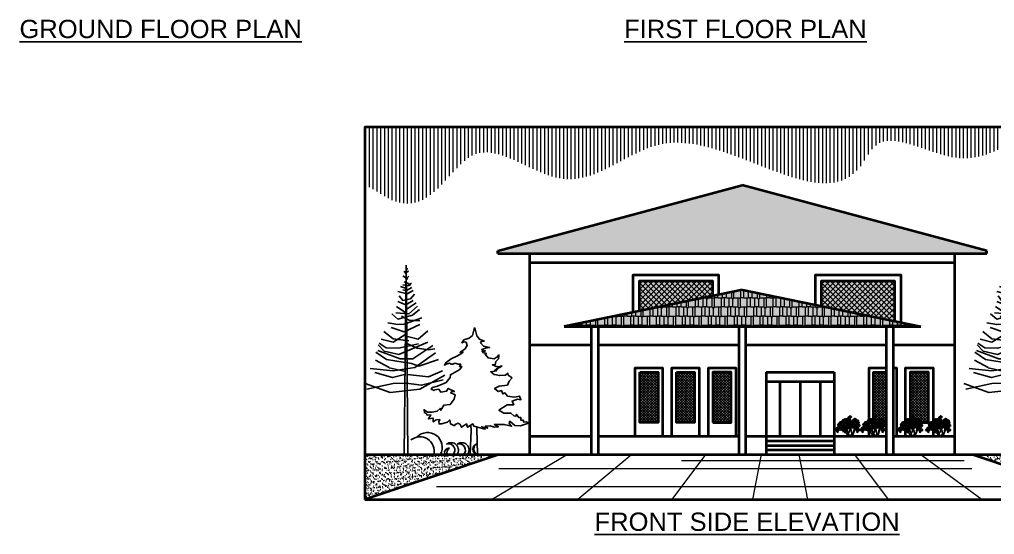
# Model space of a CAD drawing. Header units: inches. Extents: x 132383 to 134532, y 19213 to 20900.
# Drawn here: x 132496 to 133775, y 19213 to 19888 of the extents above; entities that cross this region are included whole.
import ezdxf

# ---------------------------------------------------------------- set-up
doc = ezdxf.new("R2010")
doc.units = ezdxf.units.IN
doc.header["$MEASUREMENT"] = 0
for name, color, linetype, lineweight in [('A-Dropline', 8, 'Continuous', 5), ('A-Hatch', 253, 'Continuous', 9), ('A-Plant', 84, 'Continuous', 25), ('A-Wall', 13, 'Continuous', 35)]:
    doc.layers.add(name, color=color, linetype=linetype, lineweight=lineweight)
doc.layers.add('text', color=7, linetype='Continuous')
doc.styles.get("Standard").update_dxf_attribs({"font": 'arial.ttf', "height": 12})
pattern_1 = [(0, (11054.928, 1415.28), (25.5, 12), [6, -5, 7, -3, 9, -4]), (0, (11060.928, 1415.78), (25.5, 12), [5, -19, 4, -6]), (0, (11072.928, 1414.53), (25.5, 12), [3, -31]), (90, (11054.928, 1415.28), (-8.5, 12), [11.5, -36.5]), (90, (11060.928, 1415.28), (-8.5, 12), [11.25, -36.75]), (90, (11065.928, 1415.28), (-8.5, 12), [10.5, -37.5]), (90, (11072.928, 1414.53), (-8.5, 12), [11.5, -36.5]), (90, (11075.928, 1414.53), (-8.5, 12), [11.5, -36.5]), (90, (11084.928, 1415.28), (-8.5, 12), [11, -37])]
pattern_2 = [(37.5, (11054.9277, 1415.28), (-0.18898007, 5.7804713), [0, -4.56, 0, -5.1, 0, -4.875]), (7.5, (11054.928, 1415.28), (5.3093301, 8.4664382), [0, -2.46, 0, -4.11, 0, -1.575]), (327.5, (11051.2377, 1415.28), (9.34242559, 0.01697716), [0, -1.5, 0, -5.4, 0, -7.05]), (317.5, (11051.238, 1415.28), (9.0183798, 2.6330267), [0, -0.75, 0, -3.54, 0, -4.05])]

# ---------------------------------------------------------------- blocks, each defined once
blk = doc.blocks.new('SHRUB')
at = {"color": 202, "linetype": 'Continuous'}
for p, q in [((121943.7, 18534.2), (121944.3, 18533.7)), ((121944.4, 18534.7), (121944.5, 18533.8)), ((121945.2, 18535), (121944.7, 18533.7)), ((121945.9, 18534.5), (121945, 18533.7)), ((121946.8, 18533.8), (121945.2, 18533.5)), ((121929, 18524.2), (121930.9, 18524.2)), ((121929.8, 18521.1), (121929.3, 18519.8)), ((121930.8, 18523.9), (121929.9, 18523.3)), ((121930.2, 18525), (121930.8, 18524.5)), ((121930.9, 18522.3), (121931.1, 18524)), ((121931, 18525.5), (121931, 18524.6)), ((121931.7, 18525.8), (121931.2, 18524.5)), ((121931.6, 18523.4), (121931.3, 18524)), ((121932.4, 18525.3), (121931.5, 18524.5)), ((121933.3, 18524.5), (121931.7, 18524.3)), ((121933.9, 18522), (121935.8, 18522)), ((121934.8, 18529.3), (121936.7, 18529.3)), ((121935.8, 18521.7), (121934.8, 18521.1)), ((121935.2, 18522.7), (121935.8, 18522.3)), ((121936.7, 18529), (121935.7, 18528.3)), ((121935.8, 18520.1), (121936.1, 18521.7)), ((121935.9, 18523.2), (121936, 18522.4)), ((121936.1, 18530), (121936.7, 18529.6)), ((121936.7, 18523.5), (121936.2, 18522.2)), ((121936.5, 18521.1), (121936.2, 18521.8)), ((121937.4, 18523), (121936.5, 18522.3)), ((121938.2, 18522.3), (121936.6, 18522.1)), ((121936.7, 18527.4), (121937, 18529)), ((121936.8, 18530.5), (121936.9, 18529.7)), ((121937.6, 18530.8), (121937.1, 18529.5)), ((121937.5, 18528.4), (121937.1, 18529.1)), ((121938.3, 18530.3), (121937.4, 18529.6)), ((121939.1, 18529.6), (121937.5, 18529.4)), ((121942.4, 18533.4), (121944.4, 18533.5)), ((121944.3, 18533.1), (121943.3, 18532.5)), ((121943.5, 18527.3), (121945.4, 18527.3)), ((121944.3, 18531.5), (121944.6, 18533.2)), ((121945.4, 18527), (121944.4, 18526.3)), ((121945.1, 18532.6), (121944.7, 18533.2)), ((121944.8, 18528), (121945.4, 18527.6)), ((121945, 18521.3), (121945.1, 18520.5)), ((121945.8, 18521.6), (121945.3, 18520.3)), ((121945.4, 18525.4), (121945.7, 18527)), ((121945.5, 18528.5), (121945.6, 18527.7)), ((121946.5, 18521.1), (121945.6, 18520.4)), ((121946.3, 18528.8), (121945.8, 18527.5)), ((121946.1, 18526.4), (121945.8, 18527)), ((121947, 18528.3), (121946.1, 18527.6)), ((121947.8, 18527.6), (121946.2, 18527.4)), ((121948.9, 18530.1), (121950.8, 18530.1)), ((121950.7, 18529.8), (121949.8, 18529.2)), ((121950.1, 18530.8), (121950.7, 18530.4)), ((121950.8, 18528.2), (121951, 18529.8)), ((121950.9, 18531.3), (121950.9, 18530.5)), ((121951.6, 18531.6), (121951.1, 18530.4)), ((121951.5, 18529.3), (121951.2, 18529.9)), ((121952.3, 18531.1), (121951.4, 18530.4)), ((121953.2, 18530.4), (121951.6, 18530.2)), ((121953.6, 18522.5), (121955.5, 18522.5)), ((121955.4, 18522.2), (121954.5, 18521.5)), ((121954.8, 18523.2), (121955.5, 18522.8)), ((121955.5, 18520.6), (121955.7, 18522.2)), ((121955.6, 18523.7), (121955.7, 18522.9)), ((121956.4, 18524), (121955.9, 18522.7)), ((121956.2, 18521.6), (121955.9, 18522.2)), ((121957.1, 18523.5), (121956.2, 18522.8)), ((121957.9, 18522.8), (121956.3, 18522.6)), ((121927.1, 18519.5), (121929, 18519.5)), ((121928.9, 18519.2), (121928, 18518.6)), ((121928.3, 18520.3), (121928.9, 18519.8)), ((121929, 18517.6), (121929.2, 18519.3)), ((121929.1, 18520.8), (121929.1, 18519.9)), ((121929.7, 18518.7), (121929.4, 18519.3)), ((121930.5, 18520.6), (121929.6, 18519.8)), ((121931.4, 18519.9), (121929.8, 18519.6)), ((121943.1, 18520.1), (121945, 18520.1)), ((121944.9, 18519.8), (121943.9, 18519.1)), ((121944.3, 18520.8), (121944.9, 18520.4)), ((121944.9, 18518.2), (121945.2, 18519.8)), ((121945.7, 18519.2), (121945.3, 18519.8)), ((121947.4, 18520.4), (121945.8, 18520.2))]:
    blk.add_line(p, q, dxfattribs=at)
for p, q in [((121935.2, 18518.7), (121931.7, 18524.3)), ((121940.5, 18520.2), (121933.8, 18524)), ((121939.5, 18520.2), (121934.2, 18522.6)), ((121936.6, 18524), (121934.7, 18526.4)), ((121938.6, 18525.9), (121935.7, 18526.9)), ((121936.6, 18524), (121938.1, 18527.4)), ((121936.6, 18520.2), (121936.6, 18524)), ((121938.6, 18525.9), (121940.5, 18528.3)), ((121945.3, 18519.7), (121938.6, 18525.9)), ((121940.1, 18524.4), (121942, 18526)), ((121941, 18527.5), (121940.5, 18529.7)), ((121940.5, 18520.2), (121945.3, 18525.4)), ((121941.8, 18526.8), (121941, 18527.5)), ((121942.2, 18527.3), (121941.3, 18528.9)), ((121941.4, 18523.3), (121941.5, 18526.5)), ((121941.5, 18526.5), (121942.8, 18528.1)), ((121941.5, 18524.5), (121942.9, 18525.7)), ((121942, 18526), (121943, 18530.4)), ((121945.3, 18525.4), (121942.9, 18529.3)), ((121942.9, 18525.7), (121943.6, 18527.4)), ((121944, 18527.5), (121944.4, 18530.3)), ((121946.2, 18527.4), (121944.8, 18527.8)), ((121945.3, 18525.4), (121948.2, 18526.9)), ((121945.8, 18520.2), (121946.2, 18522.6)), ((121946.2, 18527.4), (121947.2, 18528.8)), ((121948.6, 18524), (121946.2, 18527.4)), ((121946.2, 18522.6), (121949.6, 18524.5)), ((121948.3, 18525.4), (121947.9, 18529)), ((121948.2, 18526.9), (121949.6, 18529.3)), ((121950.1, 18523), (121948.3, 18525.5)), ((121950.6, 18520.6), (121949.1, 18527.4)), ((121949.6, 18524.5), (121952.5, 18528.3)), ((121950.1, 18526.3), (121950.5, 18529.3)), ((121950.7, 18524.5), (121950.1, 18526.3)), ((121950.6, 18523.5), (121951, 18527.8)), ((121952.5, 18518.2), (121950.6, 18523.5)), ((121952.9, 18529.6), (121953.4, 18528.2)), ((121953, 18518.5), (121953.8, 18520.9)), ((121953.2, 18526.8), (121953.5, 18529)), ((121953.8, 18520.9), (121953.2, 18526.8)), ((121953.3, 18527.1), (121954, 18528.1)), ((121953.4, 18527.7), (121954.3, 18528.8)), ((121953.5, 18528.4), (121954.8, 18529.7)), ((121953.5, 18529), (121954.3, 18529.6)), ((121953.8, 18520.9), (121954.8, 18523.9)), ((121954.4, 18519.7), (121954.9, 18523)), ((121954.4, 18519.7), (121956.3, 18522.6)), ((121954.8, 18523.9), (121957.1, 18526)), ((121954.9, 18523), (121956.3, 18525)), ((121955.4, 18521.1), (121955.8, 18523)), ((121955.8, 18523), (121956.8, 18524)), ((121935.7, 18516.3), (121929.8, 18519.6)), ((121935.7, 18516.3), (121930.3, 18516.9)), ((121935.2, 18518.7), (121933.3, 18519.2)), ((121937.6, 18515.8), (121935.2, 18518.7)), ((121937.1, 18514.9), (121935.2, 18514.9)), ((121936.6, 18520.2), (121935.7, 18520.6)), ((121938.6, 18513.4), (121935.7, 18516.3)), ((121937.6, 18515.8), (121936.6, 18520.2)), ((121938.6, 18513.4), (121937.6, 18515.8)), ((121940.5, 18512.5), (121938.6, 18513.4)), ((121940.5, 18520.2), (121939.5, 18520.2)), ((121942.9, 18512), (121940.5, 18520.2)), ((121941.9, 18510.1), (121940.5, 18512.5)), ((121944.8, 18508.6), (121941.9, 18510.1)), ((121942.9, 18512), (121944.8, 18515.4)), ((121944.8, 18509.6), (121942.9, 18512)), ((121943.8, 18508.6), (121945.8, 18508.6)), ((121944.8, 18515.4), (121945.3, 18519.7)), ((121944.8, 18508.6), (121949.1, 18510.6)), ((121944.8, 18508.6), (121947.2, 18510.6)), ((121944.8, 18508.6), (121944.8, 18509.6)), ((121946.7, 18516.3), (121945.8, 18520.2)), ((121947.7, 18513), (121946.7, 18516.3)), ((121947.2, 18510.6), (121947.7, 18513)), ((121949.1, 18510.6), (121951.5, 18517.3)), ((121950.1, 18513), (121950.6, 18520.6)), ((121951.5, 18517.3), (121954.4, 18519.7))]:
    blk.add_line(p, q)
at = {"color": 76, "lineweight": 18}
for p, q in [((121935.9, 18527), (121933.8, 18527.5)), ((121934, 18526.7), (121935.7, 18527.8)), ((121935.5, 18526.4), (121934.3, 18528.1)), ((121935.7, 18522.9), (121934.6, 18524.7)), ((121934.7, 18526.2), (121935.1, 18528.3)), ((121934.9, 18522.7), (121935.4, 18524.8)), ((121937.2, 18528.9), (121936.1, 18530.6)), ((121937.4, 18526.1), (121936.2, 18527.9)), ((121936.4, 18528.7), (121936.8, 18530.8)), ((121936.6, 18525.9), (121937, 18528)), ((121939.8, 18520.7), (121938.6, 18522.5)), ((121939, 18520.6), (121939.4, 18522.6)), ((121942.9, 18523.5), (121941.7, 18525.3)), ((121942.1, 18523.4), (121942.5, 18525.4)), ((121946.9, 18521.3), (121945.7, 18523.1)), ((121946.1, 18521.2), (121946.5, 18523.3)), ((121938.5, 18518.9), (121936.4, 18519.3)), ((121936.5, 18518.5), (121938.3, 18519.7)), ((121938, 18518.2), (121936.8, 18519.9)), ((121937.2, 18518), (121937.6, 18520.1)), ((121939.9, 18517.9), (121938.7, 18519.7)), ((121939.1, 18517.8), (121939.5, 18519.8)), ((121945.6, 18519.5), (121943.5, 18519.9)), ((121943.7, 18519.1), (121945.4, 18520.3)), ((121945.1, 18518.8), (121944, 18520.6)), ((121944.3, 18518.7), (121944.8, 18520.7)), ((121947, 18518.6), (121945.9, 18520.3)), ((121946.2, 18518.4), (121946.7, 18520.5))]:
    blk.add_line(p, q, dxfattribs=at)
at = {"color": 74, "lineweight": 18}
for p, q in [((121937.7, 18529.6), (121935.6, 18530)), ((121937.8, 18526.8), (121935.7, 18527.2)), ((121935.8, 18529.2), (121937.5, 18530.4)), ((121935.9, 18526.4), (121937.6, 18527.6)), ((121940.2, 18530.9), (121938.2, 18531.3)), ((121940.3, 18527.5), (121938.2, 18528)), ((121940.2, 18521.4), (121938.2, 18521.8)), ((121938.3, 18530.5), (121940.1, 18531.7)), ((121938.3, 18527.2), (121940.1, 18528.3)), ((121938.3, 18521), (121940.1, 18522.2)), ((121939.8, 18530.2), (121938.6, 18531.9)), ((121940.7, 18529.6), (121938.6, 18530.1)), ((121939.8, 18526.9), (121938.6, 18528.6)), ((121938.8, 18529.3), (121940.5, 18530.4)), ((121941, 18528.4), (121938.9, 18528.8)), ((121939, 18530), (121939.4, 18532.1)), ((121939, 18526.7), (121939.4, 18528.8)), ((121940.2, 18529), (121939.1, 18530.7)), ((121939.1, 18528.1), (121940.9, 18529.2)), ((121939.4, 18528.8), (121939.8, 18530.9)), ((121940.6, 18527.8), (121939.4, 18529.5)), ((121939.8, 18527.6), (121940.2, 18529.7)), ((121942, 18530.3), (121939.9, 18530.7)), ((121940, 18529.9), (121941.8, 18531.1)), ((121941.5, 18529.6), (121940.3, 18531.4)), ((121940.7, 18529.5), (121941.1, 18531.6)), ((121942.8, 18522.7), (121940.7, 18523.1)), ((121940.9, 18522.3), (121942.6, 18523.5)), ((121943.2, 18530.3), (121941.1, 18530.7)), ((121942.4, 18522), (121941.2, 18523.8)), ((121943.2, 18521.5), (121941.2, 18521.9)), ((121941.3, 18529.9), (121943, 18531.1)), ((121941.3, 18521.1), (121943.1, 18522.3)), ((121942.8, 18529.6), (121941.6, 18531.4)), ((121941.6, 18521.9), (121942, 18523.9)), ((121942.8, 18520.8), (121941.6, 18522.6)), ((121941.6, 18519.9), (121943.4, 18521)), ((121943.1, 18519.6), (121941.9, 18521.3)), ((121942, 18529.4), (121942.4, 18531.5)), ((121942, 18520.6), (121942.4, 18522.7)), ((121944.3, 18531.7), (121942.2, 18532.1)), ((121944.4, 18528.4), (121942.3, 18528.8)), ((121942.3, 18519.4), (121942.7, 18521.5)), ((121942.4, 18531.3), (121944.1, 18532.5)), ((121944.5, 18522.1), (121942.4, 18522.5)), ((121942.5, 18528), (121944.2, 18529.2)), ((121942.6, 18521.8), (121944.4, 18522.9)), ((121943.8, 18531), (121942.7, 18532.8)), ((121943.9, 18527.7), (121942.8, 18529.5)), ((121944.1, 18521.5), (121942.9, 18523.2)), ((121943, 18530.9), (121943.4, 18533)), ((121943.1, 18527.6), (121943.6, 18529.6)), ((121945.2, 18530.1), (121943.2, 18530.5)), ((121943.3, 18529.7), (121945.1, 18530.9)), ((121943.3, 18521.3), (121943.7, 18523.4)), ((121944.8, 18529.4), (121943.6, 18531.2)), ((121945.8, 18522.1), (121943.7, 18522.5)), ((121943.8, 18521.7), (121945.6, 18522.9)), ((121944, 18529.3), (121944.4, 18531.3)), ((121945.3, 18521.4), (121944.1, 18523.2)), ((121944.5, 18521.3), (121944.9, 18523.3)), ((121946.8, 18527.9), (121944.8, 18528.3)), ((121946.8, 18523.5), (121944.8, 18524)), ((121947, 18530), (121944.9, 18530.4)), ((121944.9, 18527.5), (121946.7, 18528.7)), ((121944.9, 18523.2), (121946.7, 18524.3)), ((121945, 18519.8), (121946.8, 18521)), ((121945.1, 18529.6), (121946.8, 18530.8)), ((121946.4, 18527.2), (121945.2, 18529)), ((121946.4, 18522.9), (121945.2, 18524.6)), ((121947.4, 18522), (121945.3, 18522.4)), ((121946.5, 18519.5), (121945.3, 18521.3)), ((121946.5, 18529.3), (121945.4, 18531.1)), ((121945.4, 18521.6), (121947.2, 18522.8)), ((121945.6, 18527.1), (121946, 18529.1)), ((121945.6, 18522.7), (121946, 18524.8)), ((121947.8, 18521.9), (121945.7, 18522.3)), ((121945.7, 18519.4), (121946.1, 18521.4)), ((121945.8, 18529.2), (121946.2, 18531.2)), ((121945.9, 18521.5), (121947.6, 18522.7)), ((121947.3, 18521.2), (121946.2, 18523)), ((121946.5, 18521.1), (121947, 18523.2)), ((121949.6, 18521.8), (121947.5, 18522.2)), ((121947.6, 18521.4), (121949.4, 18522.6)), ((121949.9, 18523.3), (121947.9, 18523.7)), ((121949.1, 18521.1), (121947.9, 18522.9)), ((121948, 18522.9), (121949.8, 18524.1)), ((121948.2, 18518.9), (121948.6, 18521)), ((121949.5, 18522.7), (121948.3, 18524.4)), ((121948.3, 18521), (121948.7, 18523)), ((121950.4, 18522.1), (121948.3, 18522.5)), ((121949.5, 18519.3), (121948.3, 18521.1)), ((121948.4, 18521.7), (121950.2, 18522.9)), ((121950.7, 18520.9), (121948.6, 18521.3)), ((121948.7, 18522.5), (121949.1, 18524.6)), ((121949.9, 18521.4), (121948.7, 18523.2)), ((121948.7, 18519.2), (121949.1, 18521.2)), ((121948.8, 18520.5), (121950.5, 18521.7)), ((121949.1, 18521.3), (121949.5, 18523.3)), ((121950.2, 18520.2), (121949.1, 18522)), ((121949.4, 18520.1), (121949.9, 18522.1)), ((121951.6, 18522.8), (121949.6, 18523.2)), ((121949.7, 18522.4), (121951.5, 18523.6)), ((121951.2, 18522.1), (121950, 18523.9)), ((121950.4, 18521.9), (121950.8, 18524)), ((121952.9, 18522.7), (121950.8, 18523.1)), ((121951, 18522.4), (121952.7, 18523.5)), ((121952.4, 18522.1), (121951.3, 18523.8)), ((121951.6, 18521.9), (121952.1, 18524)), ((121954, 18524.2), (121951.9, 18524.6)), ((121952, 18523.8), (121953.8, 18525)), ((121954.1, 18520.8), (121952, 18521.3)), ((121952.1, 18520.5), (121953.9, 18521.6)), ((121953.5, 18523.5), (121952.3, 18525.3)), ((121953.6, 18520.2), (121952.4, 18521.9)), ((121952.7, 18523.3), (121953.1, 18525.4)), ((121954.9, 18522.5), (121952.8, 18523)), ((121952.8, 18520), (121953.2, 18522.1)), ((121953, 18522.2), (121954.8, 18523.3)), ((121954.5, 18521.9), (121953.3, 18523.6)), ((121953.7, 18521.7), (121954.1, 18523.8)), ((121956.7, 18522.4), (121954.6, 18522.9)), ((121954.6, 18520), (121956.4, 18521.1)), ((121954.8, 18522.1), (121956.5, 18523.2)), ((121956.1, 18519.7), (121954.9, 18521.4)), ((121956.2, 18521.8), (121955.1, 18523.5)), ((121955.3, 18519.5), (121955.7, 18521.6)), ((121955.4, 18521.6), (121955.9, 18523.7)), ((121940.4, 18518.6), (121938.3, 18519)), ((121938.4, 18518.2), (121940.2, 18519.4)), ((121942.8, 18519.4), (121940.7, 18519.8)), ((121940.9, 18519), (121942.7, 18520.2)), ((121942.4, 18518.7), (121941.2, 18520.5)), ((121943.6, 18520.3), (121941.5, 18520.7)), ((121941.6, 18518.5), (121942, 18520.6)), ((121946.9, 18520.2), (121944.9, 18520.6)), ((121947.5, 18519.2), (121945.4, 18519.6)), ((121945.6, 18518.9), (121947.3, 18520)), ((121949.4, 18519.7), (121947.3, 18520.1)), ((121947.5, 18519.3), (121949.3, 18520.5)), ((121949, 18519), (121947.8, 18520.8)), ((121949.9, 18520), (121947.9, 18520.4)), ((121948, 18519.6), (121949.8, 18520.8)), ((121956.5, 18520.3), (121954.5, 18520.8))]:
    blk.add_line(p, q, dxfattribs=at)
at = {"color": 202, "linetype": 'Continuous'}
for centre in [(121944.6, 18533.5), (121931.1, 18524.2), (121936.1, 18522), (121937, 18529.3), (121945.7, 18527.3), (121951, 18530.1), (121955.8, 18522.5), (121929.2, 18519.6), (121945.2, 18520.1)]:
    blk.add_circle(centre, 0.265, dxfattribs=at)
at = {"color": 102}
for centre, radius, start, end in [((121933.3, 18525.7), 2.2, 131.1805, 182.4375), ((121931.8, 18521.5), 4.13, 69.5999, 99.7085), ((121933.9, 18519.4), 2.2, 131.1805, 182.4375), ((121933.1, 18525.6), 2.15, 39.5887, 124.9842), ((121933.5, 18524.2), 2.59, 60.1552, 119.7501), ((121933.7, 18519.3), 2.15, 39.5887, 124.9842), ((121933.6, 18526.1), 0.833, 124.3128, 173.6347), ((121933.6, 18526.6), 1.28, 254.4735, 350.8096), ((121933.1, 18526.7), 0.72, 10.9162, 73.7833), ((121936.1, 18525), 2.63, 173.5203, 239.8968), ((121933.7, 18520.4), 0.72, 10.9162, 73.7833), ((121936.9, 18524.3), 2.53, 125.9547, 188.5768), ((121933.4, 18526.5), 1.42, 358.8573, 20.9298), ((121936.4, 18523.3), 1.72, 124.096, 196.8281), ((121934.8, 18525.5), 0.998, 307.0119, 90.8492), ((121934.4, 18525), 0.774, 356.1404, 59.2998), ((121939.4, 18527.5), 2.2, 131.1805, 182.4375), ((121937.9, 18523.3), 4.13, 69.5999, 99.7085), ((121939.8, 18519.8), 2.2, 131.1805, 182.4375), ((121939.2, 18527.4), 2.15, 39.5887, 124.9842), ((121939.6, 18526.1), 2.59, 60.1552, 119.7501), ((121939.6, 18519.7), 2.15, 39.5887, 124.9842), ((121940.1, 18518.3), 2.59, 60.1552, 119.7501), ((121939.7, 18527.9), 0.833, 124.3128, 173.6347), ((121939.6, 18528.4), 1.28, 254.4735, 350.8096), ((121940.2, 18520.2), 0.833, 124.3128, 173.6347), ((121941.6, 18529.7), 2.2, 131.1805, 182.4375), ((121940.1, 18525.5), 4.13, 69.5999, 99.7085), ((121939.2, 18528.5), 0.72, 10.9162, 73.7833), ((121942.2, 18526.9), 2.63, 173.5203, 239.8968), ((121939.6, 18520.8), 0.72, 10.9162, 73.7833), ((121941.4, 18529.6), 2.15, 39.5887, 124.9842), ((121941, 18522.5), 0.774, 120.7002, 183.8596), ((121943, 18526.1), 2.53, 125.9547, 188.5768), ((121941.8, 18528.2), 2.59, 60.1552, 119.7501), ((121942.3, 18523.1), 2.15, 55.0158, 140.4113), ((121942, 18523.9), 1.42, 159.0702, 181.1427), ((121941.8, 18521.7), 2.59, 60.2499, 119.8448), ((121941.8, 18524.1), 1.28, 189.1904, 285.5265), ((121939.5, 18528.3), 1.42, 358.8573, 20.9298), ((121942.5, 18525.1), 1.72, 124.096, 196.8281), ((121940.9, 18527.3), 0.998, 307.0119, 90.8492), ((121940.5, 18526.8), 0.774, 356.1404, 59.2998), ((121941.9, 18530.1), 0.833, 124.3128, 173.6347), ((121939.9, 18520.6), 1.42, 358.8573, 20.9298), ((121941.9, 18530.6), 1.28, 254.4735, 350.8096), ((121941.4, 18530.7), 0.72, 10.9162, 73.7833), ((121942.3, 18524.1), 0.72, 106.2167, 169.0838), ((121944.4, 18529), 2.63, 173.5203, 239.8968), ((121941.7, 18523.6), 0.833, 6.3653, 55.6872), ((121943.6, 18519), 4.13, 80.2915, 110.4001), ((121945.2, 18528.2), 2.53, 125.9547, 188.5768), ((121941.7, 18530.4), 1.42, 358.8573, 20.9298), ((121944.7, 18527.3), 1.72, 124.096, 196.8281), ((121943.1, 18529.5), 0.998, 307.0119, 90.8492), ((121942.7, 18529), 0.774, 356.1404, 59.2998), ((121942.1, 18523.2), 2.2, 357.5625, 48.8195), ((121944.5, 18522.5), 0.774, 120.7002, 183.8596), ((121945.5, 18524), 1.42, 159.0702, 181.1427), ((121945.4, 18521.8), 2.59, 60.2499, 119.8448), ((121945.4, 18524.1), 1.28, 189.1904, 285.5265), ((121945.9, 18523.1), 2.15, 55.0158, 140.4113), ((121945.9, 18524.2), 0.72, 106.2167, 169.0838), ((121947.2, 18519), 4.13, 80.2915, 110.4001), ((121945.3, 18523.6), 0.833, 6.3653, 55.6872), ((121947.4, 18525.1), 0.774, 120.7002, 183.8596), ((121948.4, 18526.5), 1.42, 159.0702, 181.1427), ((121948.3, 18524.3), 2.59, 60.2499, 119.8448), ((121948.2, 18526.7), 1.28, 189.1904, 285.5265), ((121948.7, 18525.7), 2.15, 55.0158, 140.4113), ((121945.6, 18523.2), 2.2, 357.5625, 48.8195), ((121948.7, 18526.8), 0.72, 106.2167, 169.0838), ((121948.2, 18526.2), 0.833, 6.3653, 55.6872), ((121950, 18521.6), 4.13, 80.2915, 110.4001), ((121948.5, 18525.8), 2.2, 357.5625, 48.8195), ((121949.7, 18523.8), 4.74, 288.5755, 328.479), ((121950.9, 18520.7), 3.16, 35.477, 83.9264), ((121950.6, 18522.6), 3.77, 286.6707, 338.1056), ((121950.3, 18520.7), 3.05, 9.2526, 60.1633), ((121951.1, 18527.9), 2.2, 357.5625, 48.8195), ((121952.9, 18521.7), 0.761, 256.723, 353.4385), ((121953.5, 18527.2), 0.774, 120.7002, 183.8596), ((121951.5, 18525.8), 2.2, 357.5625, 48.8195), ((121954.5, 18528.7), 1.42, 159.0702, 181.1427), ((121954.4, 18526.5), 2.59, 60.2499, 119.8448), ((121954.4, 18528.9), 1.28, 189.1904, 285.5265), ((121954.9, 18527.8), 2.15, 55.0158, 140.4113), ((121954, 18525.2), 0.774, 120.7002, 183.8596), ((121951.7, 18522.8), 2.2, 357.5625, 48.8195), ((121952.3, 18520.8), 1.06, 353.6211, 13.8166), ((121954.1, 18522.1), 0.774, 120.7002, 183.8596), ((121955.2, 18522.2), 1.69, 96.1234, 214.9762), ((121955, 18526.6), 1.42, 159.0702, 181.1427), ((121954.8, 18524.4), 2.59, 60.2499, 119.8448), ((121954.8, 18526.8), 1.28, 189.1904, 285.5265), ((121955.3, 18525.7), 2.15, 55.0158, 140.4113), ((121955.1, 18523.6), 1.42, 159.0702, 181.1427), ((121955, 18521.4), 2.59, 60.2499, 119.8448), ((121955, 18523.7), 1.28, 189.1904, 285.5265), ((121955.5, 18522.7), 2.15, 55.0158, 140.4113), ((121954, 18521.3), 0.203, 204.0439, 294.3092), ((121951.4, 18524.2), 3.84, 311.7385, 345.6925), ((121954.9, 18528.9), 0.72, 106.2167, 169.0838), ((121953.9, 18523), 1.89, 273.8291, 26.9047), ((121955.5, 18520.7), 1.08, 149.0038, 234.4669), ((121955.3, 18526.8), 0.72, 106.2167, 169.0838), ((121956.2, 18523.8), 4.13, 80.2915, 110.4001), ((121954.3, 18528.4), 0.833, 6.3653, 55.6872), ((121955.5, 18523.8), 0.72, 106.2167, 169.0838), ((121955.3, 18521.3), 1.57, 254.3198, 356.2487), ((121955.3, 18520.5), 1.04, 59.3091, 102.0928), ((121954.7, 18526.3), 0.833, 6.3653, 55.6872), ((121956.6, 18521.7), 4.13, 80.2915, 110.4001), ((121956.8, 18518.6), 4.13, 80.2915, 110.4001), ((121954.9, 18523.2), 0.833, 6.3653, 55.6872), ((121955.6, 18523.5), 1.33, 273.2754, 323.1215), ((121956.8, 18524.4), 3.22, 251.4466, 270.3856), ((121954.6, 18527.9), 2.2, 357.5625, 48.8195), ((121955.1, 18525.9), 2.2, 357.5625, 48.8195), ((121955.3, 18522.8), 2.2, 357.5625, 48.8195), ((121927.6, 18516.2), 2.2, 131.1805, 182.4375), ((121926.1, 18512), 4.13, 69.5999, 99.7085), ((121927.4, 18516.1), 2.15, 39.5887, 124.9842), ((121927.9, 18514.8), 2.59, 60.1552, 119.7501), ((121928, 18516.6), 0.833, 124.3128, 173.6347), ((121927.9, 18517.1), 1.28, 254.4735, 350.8096), ((121927.4, 18517.2), 0.72, 10.9162, 73.7833), ((121930.4, 18515.6), 2.63, 173.5203, 239.8968), ((121931.2, 18514.8), 2.53, 125.9547, 188.5768), ((121930.7, 18513.8), 1.72, 124.096, 196.8281), ((121927.7, 18517), 1.42, 358.8573, 20.9298), ((121929.2, 18516), 0.998, 307.0119, 90.8492), ((121928.7, 18515.5), 0.774, 356.1404, 59.2998), ((121931.3, 18517.2), 1.85, 79.8508, 187.6019), ((121931.8, 18516.8), 2.01, 73.2367, 180.6631), ((121932.4, 18515.2), 4.13, 69.5999, 99.7085), ((121934.2, 18517.9), 2.59, 60.1552, 119.7501), ((121934.3, 18519.8), 0.833, 124.3128, 173.6347), ((121934.2, 18520.3), 1.28, 254.4735, 350.8096), ((121936.7, 18518.7), 2.63, 173.5203, 239.8968), ((121937.5, 18518), 2.53, 125.9547, 188.5768), ((121934, 18520.2), 1.42, 358.8573, 20.9298), ((121937, 18517), 1.72, 124.096, 196.8281), ((121935.5, 18519.2), 0.998, 307.0119, 90.8492), ((121935, 18518.7), 0.774, 356.1404, 59.2998), ((121937.1, 18514.3), 0.774, 120.7002, 183.8596), ((121938.1, 18515.8), 1.42, 159.0702, 181.1427), ((121938, 18513.5), 2.59, 60.2499, 119.8448), ((121938, 18515.9), 1.28, 189.1904, 285.5265), ((121938.5, 18514.9), 2.15, 55.0158, 140.4113), ((121938.3, 18515.6), 4.13, 69.5999, 99.7085), ((121938.5, 18516), 0.72, 106.2167, 169.0838), ((121939.8, 18510.8), 4.13, 80.2915, 110.4001), ((121937.9, 18515.4), 0.833, 6.3653, 55.6872), ((121940.1, 18520.7), 1.28, 254.4735, 350.8096), ((121938.3, 18515), 2.2, 357.5625, 48.8195), ((121942.6, 18519.1), 2.63, 173.5203, 239.8968), ((121943.4, 18518.4), 2.53, 125.9547, 188.5768), ((121942.9, 18517.4), 1.72, 124.096, 196.8281), ((121941.4, 18519.6), 0.998, 307.0119, 90.8492), ((121940.9, 18519.1), 0.774, 356.1404, 59.2998), ((121952.1, 18516.8), 2.01, 359.3369, 106.7633), ((121952.6, 18517.2), 1.85, 352.3981, 100.1492), ((121954, 18521.3), 1.3, 244.2234, 294.5435), ((121954.7, 18516), 0.998, 89.1508, 232.9881), ((121952.6, 18514.8), 2.53, 351.4232, 54.0453), ((121953.1, 18513.8), 1.72, 343.1719, 55.904), ((121955.1, 18515.5), 0.774, 120.7002, 183.8596), ((121956.1, 18517), 1.42, 159.0702, 181.1427), ((121956, 18514.8), 2.59, 60.2499, 119.8448), ((121955.9, 18517.1), 1.28, 189.1904, 285.5265), ((121953.4, 18515.6), 2.63, 300.1032, 6.4797), ((121956.4, 18516.1), 2.15, 55.0158, 140.4113), ((121954.3, 18521.9), 2.19, 284.5906, 327.0908), ((121957.2, 18518), 1.54, 98.8401, 174.9483), ((121956.4, 18517.2), 0.72, 106.2167, 169.0838), ((121955.9, 18516.6), 0.833, 6.3653, 55.6872), ((121957.7, 18512), 4.13, 80.2915, 110.4001), ((121956.2, 18516.2), 2.2, 357.5625, 48.8195)]:
    blk.add_arc(centre, radius, start, end, dxfattribs=at)
at = {"color": 202, "linetype": 'Continuous'}
for points in [[(121946, 18534.7), (121945.7, 18535.1), (121945.2, 18535.7), (121944.6, 18534.7), (121943.9, 18534.5), (121943.3, 18534), (121942.1, 18533.5), (121943.3, 18532.7), (121943, 18531.3), (121944.4, 18531), (121945.4, 18531.5), (121945, 18532.7), (121946.1, 18532.7), (121947, 18533), (121947.3, 18534.1), (121946.6, 18534.9), (121946.2, 18534.7), (121946, 18534.7)], [(121930.6, 18520.8), (121930.3, 18521.2), (121929.8, 18521.8), (121929.3, 18520.8), (121928.5, 18520.6), (121927.9, 18520.1), (121926.7, 18519.6), (121927.9, 18518.8), (121927.6, 18517.4), (121929, 18517.1), (121930, 18517.6), (121929.6, 18518.8), (121930.7, 18518.8), (121931.7, 18519), (121932, 18520.2), (121931.3, 18521), (121930.8, 18520.8), (121930.6, 18520.8)], [(121932.5, 18525.5), (121932.2, 18525.9), (121931.7, 18526.5), (121931.2, 18525.5), (121930.4, 18525.3), (121929.8, 18524.8), (121928.6, 18524.3), (121929.9, 18523.5), (121929.5, 18522.1), (121930.9, 18521.8), (121931.9, 18522.3), (121931.5, 18523.5), (121932.6, 18523.5), (121933.6, 18523.7), (121933.9, 18524.9), (121933.2, 18525.7), (121932.7, 18525.5), (121932.5, 18525.5)], [(121937.5, 18523.2), (121937.2, 18523.6), (121936.6, 18524.3), (121936.1, 18523.3), (121935.4, 18523.1), (121934.8, 18522.6), (121933.5, 18522), (121934.8, 18521.2), (121934.4, 18519.8), (121935.9, 18519.5), (121936.9, 18520.1), (121936.5, 18521.3), (121937.6, 18521.2), (121938.5, 18521.5), (121938.8, 18522.7), (121938.1, 18523.4), (121937.7, 18523.3), (121937.5, 18523.2)], [(121938.4, 18530.5), (121938.1, 18530.9), (121937.5, 18531.6), (121937, 18530.6), (121936.3, 18530.4), (121935.7, 18529.9), (121934.5, 18529.3), (121935.7, 18528.5), (121935.3, 18527.1), (121936.8, 18526.8), (121937.8, 18527.4), (121937.4, 18528.5), (121938.5, 18528.5), (121939.4, 18528.8), (121939.7, 18530), (121939, 18530.7), (121938.6, 18530.6), (121938.4, 18530.5)], [(121946.6, 18521.3), (121946.3, 18521.7), (121945.8, 18522.4), (121945.2, 18521.4), (121944.5, 18521.2), (121943.9, 18520.6), (121942.7, 18520.1), (121943.9, 18519.3), (121943.6, 18517.9), (121945, 18517.6), (121946, 18518.1), (121945.6, 18519.3), (121946.7, 18519.3), (121947.7, 18519.6), (121947.9, 18520.7), (121947.2, 18521.5), (121946.8, 18521.4), (121946.6, 18521.3)], [(121947.1, 18528.5), (121946.8, 18528.9), (121946.2, 18529.6), (121945.7, 18528.6), (121945, 18528.4), (121944.4, 18527.8), (121943.1, 18527.3), (121944.4, 18526.5), (121944, 18525.1), (121945.5, 18524.8), (121946.5, 18525.3), (121946.1, 18526.5), (121947.2, 18526.5), (121948.1, 18526.8), (121948.4, 18527.9), (121947.7, 18528.7), (121947.3, 18528.6), (121947.1, 18528.5)], [(121952.4, 18531.3), (121952.1, 18531.7), (121951.6, 18532.4), (121951.1, 18531.4), (121950.3, 18531.2), (121949.7, 18530.7), (121948.5, 18530.1), (121949.8, 18529.3), (121949.4, 18528), (121950.8, 18527.6), (121951.8, 18528.2), (121951.4, 18529.4), (121952.5, 18529.3), (121953.5, 18529.6), (121953.8, 18530.8), (121953.1, 18531.6), (121952.6, 18531.4), (121952.4, 18531.3)], [(121957.2, 18523.7), (121956.8, 18524.1), (121956.3, 18524.8), (121955.8, 18523.8), (121955, 18523.6), (121954.5, 18523), (121953.2, 18522.5), (121954.5, 18521.7), (121954.1, 18520.3), (121955.5, 18520), (121956.6, 18520.5), (121956.2, 18521.7), (121957.3, 18521.7), (121958.2, 18522), (121958.5, 18523.1), (121957.8, 18523.9), (121957.4, 18523.8), (121957.2, 18523.7)]]:
    blk.add_open_spline(points, degree=3, knots=[0, 0, 0, 0, 1.683356, 2.791117, 3.797635, 5.083799, 6.61392, 7.785873, 9.850287, 11.573272, 12.949011, 14.237428, 15.517338, 16.640661, 18.572489, 19.647047, 20.519686, 20.519686, 20.519686, 20.519686], dxfattribs=at)
blk = doc.blocks.new('Tree - type 2 evergreen elevation')
for p, q in [((-2.401, 192), (-4.8, -56.466)), ((-2.401, 192), (0, -56.592)), ((-4.988, 183.92), (-2.688, 180.971)), ((-3.263, 186.869), (0.188, 186.869)), ((-2.113, 181.708), (0.763, 184.657)), ((-6.714, 178.022), (0.188, 173.598)), ((-4.988, 169.911), (0.763, 167.699)), ((-3.263, 173.598), (1.338, 177.284)), ((0.763, 165.487), (4.788, 168.437)), ((0.763, 167.699), (3.063, 164.75)), ((-0.963, 154.428), (-13.04, 157.377)), ((-3.263, 161.801), (-9.59, 164.013)), ((-6.714, 166.225), (0.763, 164.75)), ((-6.714, 159.589), (-2.688, 158.852)), ((-1.538, 158.852), (5.364, 162.538)), ((7.089, 158.852), (-0.963, 154.428)), ((-42.371, 67.426), (-24.542, 57.841)), ((-43.521, 51.205), (-19.942, 44.569)), ((-24.542, 57.104), (-4.988, 52.68)), ((27.218, 45.307), (45.622, 53.417)), ((-19.942, 44.569), (-4.413, 48.256)), ((-0.388, 48.256), (27.218, 45.307))]:
    blk.add_line(p, q)
for points in [[(8.814, 153.691), (3.638, 147.792), (-6.714, 145.58), (-11.315, 151.479)], [(-13.04, 144.106), (-2.688, 139.682), (7.089, 145.58)], [(-0.963, 134.521), (11.115, 142.631)], [(-21.092, 127.885), (-13.04, 121.249), (5.939, 126.41), (15.141, 133.783)], [(-15.916, 129.36), (1.338, 127.885), (12.84, 138.207)], [(-14.766, 137.47), (-2.688, 129.36)], [(-26.268, 116.088), (-13.04, 113.876), (-4.988, 114.613), (18.591, 122.724)], [(-8.439, 124.936), (1.913, 119.775), (15.716, 119.037)], [(-31.444, 105.028), (-19.366, 95.443), (1.338, 92.494)], [(-21.667, 110.19), (-4.988, 104.291), (15.716, 113.876)], [(-0.388, 98.393), (13.415, 94.706), (26.068, 105.766)], [(-38.92, 87.333), (-30.869, 79.223), (-11.89, 74.799), (26.068, 91.02)], [(-34.895, 94.706), (-19.366, 91.02), (-3.838, 100.605)], [(-49.272, 56.366), (-19.366, 53.417), (9.389, 57.841), (36.42, 77.011)], [(-41.796, 77.748), (-27.993, 68.163), (4.788, 63.002), (14.565, 59.316), (40.446, 68.163)], [(-39.496, 79.96), (-10.165, 68.901), (6.514, 68.901), (32.969, 86.596)], [(-37.77, 89.545), (-28.568, 83.647), (-12.465, 82.909), (13.99, 88.808)], [(-2.113, 89.545), (12.265, 82.909), (26.643, 80.697), (35.27, 82.172)], [(-56.174, 36.459), (-23.392, 24.662), (15.716, 29.086), (48.497, 47.519)], [(-53.873, 29.086), (-19.366, 36.459), (-2.113, 37.196), (18.016, 34.247), (46.197, 41.62)]]:
    blk.add_lwpolyline(points)
blk = doc.blocks.new('Tree - evergreen elevation')
for p, q in [((-8.263, 7.598), (-8.747, 14.105)), ((-9.75, -24.339), (-8.263, 7.598)), ((-0.771, 9.56), (-0.69, 11.833)), ((-0.002, -24.339), (-0.771, 9.56))]:
    blk.add_line(p, q)
for points in [[(-3.9, 142.35), (-6.596, 132.037), (-10.801, 128.443), (-17.81, 126.047), (-20.614, 122.452), (-17.81, 123.65), (-15.007, 123.051), (-13.605, 118.858), (-16.876, 114.065), (-21.549, 111.07), (-22.951, 109.872), (-19.212, 110.471), (-19.68, 109.273), (-26.222, 105.079), (-34.633, 101.485), (-41.175, 96.693), (-43.511, 93.098), (-41.175, 94.296), (-36.969, 95.494), (-34.633, 94.296), (-32.764, 94.296), (-29.493, 95.494)], [(-3.759, 141.97), (-1.074, 131.643), (2.437, 127.141), (8.84, 124.493), (6.568, 124.493), (4.09, 123.169), (4.296, 121.846), (7.807, 117.874), (16.069, 116.02), (10.492, 115.226), (5.535, 113.372), (6.981, 112.843), (5.948, 110.989), (10.286, 112.048), (6.775, 109.401), (11.732, 108.077), (9.873, 107.282), (13.797, 102.516), (21.852, 101.192), (25.983, 103.84), (28.048, 106.488), (27.842, 105.164), (27.429, 101.457), (24.124, 97.75), (23.091, 93.513), (19.58, 93.513), (23.505, 91.66), (28.255, 90.866), (31.973, 91.925), (29.081, 89.806), (24.537, 88.747), (26.809, 88.218), (22.472, 86.099), (24.95, 85.57), (17.308, 84.246), (21.852, 80.804), (29.081, 79.215), (36.723, 80.009), (39.821, 82.392), (40.028, 80.009), (45.398, 76.567)], [(-29.25, 95.55), (-25.287, 94.296), (-22.016, 94.296), (-23.885, 91.301), (-20.614, 91.301), (-23.418, 87.108), (-35.567, 80.518), (-36.035, 76.924), (-41.175, 70.334), (-52.389, 65.542), (-58.931, 63.744), (-60.8, 61.348), (-57.062, 59.551), (-56.128, 60.749), (-50.987, 61.348), (-48.184, 57.754), (-40.707, 58.952), (-38.371, 62.546), (-30.427, 58.353), (-33.698, 58.353), (-35.1, 56.556), (-29.493, 54.159), (-30.894, 48.169), (-36.035, 41.579), (-44.446, 40.381), (-48.184, 33.791), (-49.118, 36.188), (-52.857, 32.593), (-59.399, 31.395), (-65.473, 31.395), (-70.146, 34.39), (-69.679, 30.796), (-66.875, 28.999), (-65.941, 27.202), (-61.268, 27.801), (-64.539, 22.409), (-58.464, 23.607), (-58.464, 18.815), (-54.258, 21.211), (-49.586, 21.81), (-50.987, 18.815), (-50.52, 15.82), (-47.249, 15.82), (-39.306, 18.216), (-36.502, 21.211), (-35.567, 15.82), (-30.427, 13.423), (-29.493, 15.221), (-25.287, 17.018), (-22.951, 15.221), (-21.081, 11.626), (-14.539, 15.82), (-13.138, 11.626), (-6.128, 15.82), (-4.726, 12.824), (10.226, 9.23), (5.554, 12.225), (13.497, 10.428), (10.226, 12.824), (16.768, 13.423), (22.376, 11.626), (27.516, 12.225), (21.909, 15.221), (34.993, 15.221), (44.806, 12.824), (41.535, 16.419), (42.469, 19.414), (49.011, 14.023), (56.487, 13.423), (66.768, 17.018), (64.431, 18.815), (60.226, 18.216), (60.226, 20.612), (56.955, 20.612), (56.955, 24.206), (54.151, 24.206), (51.348, 28.4), (50.413, 26.004), (47.609, 26.603), (43.871, 30.197), (38.731, 30.197), (34.525, 30.197), (27.983, 33.791), (38.731, 40.98), (47.609, 40.98), (45.273, 45.773), (52.282, 48.169), (56.955, 47.57), (55.086, 52.362), (48.544, 51.164), (39.198, 52.362), (35.927, 56.556), (33.123, 55.357), (31.254, 59.551), (27.049, 58.353), (22.376, 62.546), (28.451, 65.542), (39.198, 66.74), (41.535, 72.131), (45.273, 76.325)]]:
    blk.add_lwpolyline(points)

msp = doc.modelspace()

# ---------------------------------------------------------------- hatches: boundary and pattern name
at = {"layer": 'A-Hatch'}
h = msp.add_hatch(dxfattribs=at)
h.set_pattern_fill('ANSI31', color=134, scale=40, angle=45, style=0)
h.set_pattern_definition([(90, (11054.9277, 1415.28), (-5, 9e-16), [])])
edge = h.paths.add_edge_path()
edge.add_line((132948.9, 19747), (132948.9, 19671.1))
edge.add_spline(control_points=[(132948.9, 19671.1), (132958.9, 19667.5), (133033.8, 19610.3), (133076.8, 19765.7), (133226.2, 19637.4), (133364.7, 19801.8), (133565.3, 19611.4), (133627.3, 19750.8), (133734.6, 19685.2), (133816.9, 19747), (133878.4, 19721.3), (133922.9, 19704.7)], knot_values=[99.334065, 99.334065, 99.334065, 99.334065, 119.35477, 250.049253, 357.899016, 504.630328, 767.991819, 804.600426, 890.529224, 974.538946, 1110.35655, 1110.35655, 1110.35655, 1110.35655], degree=3, periodic=0)
edge.add_line((133922.9, 19704.7), (133922.9, 19747))
edge.add_line((133922.9, 19747), (132948.9, 19747))
for color, points in [(13, [(133765.3, 19581.6), (133765.3, 19585), (133444.3, 19671.1), (133123.3, 19585), (133123.3, 19581.6)]), (13, [(133678.9, 19485.6), (133444.6, 19533.6), (133210.4, 19485.6)]), (143, [(133333.8, 19425.6), (133309.8, 19425.6), (133309.8, 19359.6), (133333.8, 19359.6)]), (143, [(133381.8, 19425.6), (133357.8, 19425.6), (133357.8, 19359.6), (133381.8, 19359.6)]), (143, [(133429.8, 19425.6), (133405.8, 19425.6), (133405.8, 19359.6), (133429.8, 19359.6)]), (143, [(133633.8, 19425.6), (133616.8, 19425.6), (133616.8, 19359.6), (133633.8, 19359.6)]), (143, [(133688.8, 19425.6), (133664.8, 19425.6), (133664.8, 19359.6), (133688.8, 19359.6)])]:
    msp.add_hatch(color=color, dxfattribs=at).paths.add_polyline_path(points)
h = msp.add_hatch(dxfattribs=at)
h.set_pattern_fill('AR-RSHKE', color=22, style=0)
h.set_pattern_definition(pattern_1)
h.paths.add_polyline_path([(133765.3, 19581.6), (133765.3, 19585), (133444.3, 19671.1), (133123.3, 19585), (133123.3, 19581.6)])
h = msp.add_hatch(dxfattribs=at)
h.set_pattern_fill('ANSI37', color=256, scale=40, style=0)
h.set_pattern_definition([(45, (11054.9277, 1415.28), (-3.5355339, 3.5355339), []), (135, (11054.9277, 1415.28), (-3.5355339, -3.5355339), [])])
h.paths.add_polyline_path([(133405.3, 19525.5), (133405.3, 19545.6), (133309.3, 19545.6), (133309.3, 19505.8)])
h = msp.add_hatch(dxfattribs=at)
h.set_pattern_fill('ANSI37', color=256, scale=40, style=0)
h.set_pattern_definition([(45, (11293.9277, 1415.28), (-3.5355339, 3.5355339), []), (135, (11293.9277, 1415.28), (-3.5355339, -3.5355339), [])])
h.paths.add_polyline_path([(133644.3, 19492.7), (133644.3, 19545.6), (133548.3, 19545.6), (133548.3, 19512.3)])
h = msp.add_hatch(dxfattribs=at)
h.set_pattern_fill('AR-RSHKE', color=22, style=0)
h.set_pattern_definition(pattern_1)
h.paths.add_polyline_path([(133678.9, 19485.6), (133444.6, 19533.6), (133210.4, 19485.6)])
h = msp.add_hatch(dxfattribs=at)
h.set_pattern_fill('ANSI37', color=256, scale=20, style=0)
h.set_pattern_definition([(45, (11776.0032, 1447.91), (-1.767766953, 1.767766953), []), (135, (11776.0032, 1447.91), (-1.767766953, -1.767766953), [])])
h.paths.add_polyline_path([(133309.8, 19425.6), (133333.8, 19425.6), (133333.8, 19359.6), (133309.8, 19359.6)])
h = msp.add_hatch(dxfattribs=at)
h.set_pattern_fill('ANSI37', color=256, scale=20, style=0)
h.set_pattern_definition([(45, (11824.0032, 1447.91), (-1.767766953, 1.767766953), []), (135, (11824.0032, 1447.91), (-1.767766953, -1.767766953), [])])
h.paths.add_polyline_path([(133357.8, 19425.6), (133381.8, 19425.6), (133381.8, 19359.6), (133357.8, 19359.6)])
h = msp.add_hatch(dxfattribs=at)
h.set_pattern_fill('ANSI37', color=256, scale=20, style=0)
h.set_pattern_definition([(45, (11872.0032, 1447.91), (-1.767766953, 1.767766953), []), (135, (11872.0032, 1447.91), (-1.767766953, -1.767766953), [])])
h.paths.add_polyline_path([(133405.8, 19425.6), (133429.8, 19425.6), (133429.8, 19359.6), (133405.8, 19359.6)])
h = msp.add_hatch(dxfattribs=at)
h.set_pattern_fill('ANSI37', color=256, scale=20, style=0)
h.set_pattern_definition([(45, (12083.0032, 1447.91), (-1.767766953, 1.767766953), []), (135, (12083.0032, 1447.91), (-1.767766953, -1.767766953), [])])
h.paths.add_polyline_path([(133616.8, 19359.6), (133633.8, 19359.6), (133633.8, 19425.6), (133616.8, 19425.6)])
h = msp.add_hatch(dxfattribs=at)
h.set_pattern_fill('ANSI37', color=256, scale=20, style=0)
h.set_pattern_definition([(45, (12131.0032, 1447.91), (-1.767766953, 1.767766953), []), (135, (12131.0032, 1447.91), (-1.767766953, -1.767766953), [])])
h.paths.add_polyline_path([(133664.8, 19425.6), (133688.8, 19425.6), (133688.8, 19359.6), (133664.8, 19359.6)])
h = msp.add_hatch(dxfattribs=at)
h.set_pattern_fill('AR-SAND', color=76, scale=3, style=0)
h.set_pattern_definition(pattern_2)
h.paths.add_polyline_path([(133125, 19317.6), (133100.7, 19317.6, -0.087479), (133098.1, 19317.6), (132948.9, 19317.6), (132948.9, 19258.6)])
h = msp.add_hatch(dxfattribs=at)
h.set_pattern_fill('AR-SAND', color=76, scale=3, style=0)
h.set_pattern_definition(pattern_2)
h.paths.add_polyline_path([(133746.8, 19317.6), (133922.9, 19258.6), (133922.9, 19317.6)])
at = {"layer": 'A-Wall'}
for points in [[(133405.3, 19525.5), (133405.3, 19545.6), (133309.3, 19545.6), (133309.3, 19505.8)], [(133644.3, 19492.7), (133644.3, 19545.6), (133548.3, 19545.6), (133548.3, 19512.3)]]:
    msp.add_hatch(color=143, dxfattribs=at).paths.add_polyline_path(points)

# ---------------------------------------------------------------- linework, layer by layer
at = {"layer": 'A-Dropline'}
for p, q in [((133214.7, 19317.6), (133116.2, 19258.6)), ((133299.3, 19317.6), (133228.4, 19258.6)), ((133395.9, 19317.6), (133351.7, 19258.6)), ((133469.2, 19317.6), (133457.7, 19258.6)), ((133518.4, 19317.6), (133530, 19258.6)), ((133591.8, 19317.6), (133636, 19258.6)), ((133678.7, 19317.6), (133759.2, 19258.6)), ((133364.6, 19309.9), (133735.7, 19309.9)), ((133745.5, 19298.7), (133124.8, 19298.7)), ((133043, 19275.7), (133832.3, 19275.7))]:
    msp.add_line(p, q, dxfattribs=at)
at = {"layer": 'A-Plant'}
for centre, radius, start, end in [((133021.2, 19322.3), 18.7, 345.3688, 129.5697), ((133031.2, 19327.3), 19.2, 329.5503, 136.416), ((133062.1, 19323.6), 9.61, 321.0549, 128.0129), ((133058.8, 19323.4), 8.24, 315.1687, 108.5656), ((133076, 19323.6), 9.61, 321.0549, 128.0129), ((133072.7, 19323.4), 8.24, 315.1687, 108.5656), ((133098, 19324.5), 7.38, 106.9844, 251.1692), ((133099.4, 19325), 7.52, 118.0599, 300.3176), ((133059.6, 19320.1), 6.03, 84.2963, 204.7679), ((133063.7, 19320.1), 6.99, 120.858, 201.2265)]:
    msp.add_arc(centre, radius, start, end, dxfattribs=at)
at = {"layer": 'A-Wall'}
for p, q in [((133123.3, 19585), (133444.3, 19671.1)), ((133765.3, 19585), (133444.3, 19671.1)), ((133123.3, 19581.6), (133123.3, 19585)), ((133765.3, 19581.6), (133765.3, 19585)), ((133123.3, 19581.6), (133765.3, 19581.6)), ((133165.3, 19317.6), (133165.3, 19581.6)), ((133723.3, 19317.6), (133723.3, 19581.6)), ((133165.3, 19569.6), (133723.3, 19569.6)), ((133444.6, 19533.6), (133210.4, 19485.6)), ((133444.6, 19533.6), (133678.9, 19485.6)), ((133210.4, 19485.6), (133678.9, 19485.6)), ((133246.4, 19317.6), (133246.4, 19485.6)), ((133255.5, 19317.6), (133255.5, 19485.6)), ((133440.1, 19317.6), (133440.1, 19485.6)), ((133449.2, 19317.6), (133449.2, 19485.6)), ((133633.8, 19317.6), (133633.8, 19485.6)), ((133642.9, 19317.6), (133642.9, 19485.6)), ((133165.3, 19461.6), (133246.4, 19461.6)), ((133255.5, 19461.6), (133440.1, 19461.6)), ((133449.2, 19461.6), (133633.8, 19461.6)), ((133642.9, 19461.6), (133723.3, 19461.6)), ((133475.8, 19425.6), (133475.8, 19341.6)), ((133475.8, 19425.6), (133564.8, 19425.6)), ((133564.8, 19425.6), (133564.8, 19341.6)), ((133475.8, 19413.6), (133564.8, 19413.6)), ((133493.8, 19413.6), (133493.8, 19341.6)), ((133520.3, 19413.6), (133520.3, 19341.6)), ((133546.8, 19413.6), (133546.8, 19341.6)), ((133165.3, 19341.6), (133246.4, 19341.6)), ((133255.5, 19341.6), (133440.1, 19341.6)), ((133449.2, 19341.6), (133633.8, 19341.6)), ((133475.8, 19341.6), (133475.8, 19317.6)), ((133564.8, 19341.6), (133564.8, 19317.6)), ((133642.9, 19341.6), (133723.3, 19341.6)), ((133475.8, 19335.6), (133564.8, 19335.6)), ((133475.8, 19329.6), (133564.8, 19329.6)), ((132948.9, 19317.6), (133922.9, 19317.6)), ((133125, 19317.6), (132948.9, 19258.6)), ((133475.8, 19323.6), (133564.8, 19323.6)), ((133746.8, 19317.6), (133922.9, 19258.6))]:
    msp.add_line(p, q, dxfattribs=at)
for points in [[(132948.9, 19258.6), (133922.9, 19258.6), (133922.9, 19747), (132948.9, 19747)], [(133309.8, 19425.6), (133333.8, 19425.6), (133333.8, 19359.6), (133309.8, 19359.6)], [(133357.8, 19425.6), (133381.8, 19425.6), (133381.8, 19359.6), (133357.8, 19359.6)], [(133405.8, 19359.6), (133429.8, 19359.6), (133429.8, 19425.6), (133405.8, 19425.6)], [(133664.8, 19359.6), (133688.8, 19359.6), (133688.8, 19425.6), (133664.8, 19425.6)]]:
    msp.add_lwpolyline(points, close=True, dxfattribs=at)
for points in [[(133301.3, 19504.2), (133301.3, 19553.6), (133413.3, 19553.6), (133413.3, 19527.1)], [(133309.3, 19505.8), (133309.3, 19545.6), (133405.3, 19545.6), (133405.3, 19525.5)], [(133540.3, 19514), (133540.3, 19553.6), (133652.3, 19553.6), (133652.3, 19491)], [(133548.3, 19512.3), (133548.3, 19545.6), (133644.3, 19545.6), (133644.3, 19492.7)], [(133303.8, 19341.6), (133303.8, 19431.6), (133339.8, 19431.6), (133339.8, 19341.6)], [(133351.8, 19341.6), (133351.8, 19431.6), (133387.8, 19431.6), (133387.8, 19341.6)], [(133399.8, 19341.6), (133399.8, 19431.6), (133435.8, 19431.6), (133435.8, 19341.6)], [(133610.8, 19341.6), (133610.8, 19431.6), (133633.8, 19431.6)], [(133642.9, 19431.6), (133646.8, 19431.6), (133646.8, 19341.6)], [(133658.8, 19341.6), (133658.8, 19431.6), (133694.8, 19431.6), (133694.8, 19341.6)], [(133633.8, 19359.6), (133616.8, 19359.6), (133616.8, 19425.6), (133633.8, 19425.6)]]:
    msp.add_lwpolyline(points, dxfattribs=at)

# ---------------------------------------------------------------- block references
at = {"layer": 'A-Plant'}
for name, p in [('Tree - type 2 evergreen elevation', (133005.3, 19374.2)), ('Tree - type 2 evergreen elevation', (133791.5, 19374.2)), ('Tree - evergreen elevation', (133096.8, 19341.9)), ('SHRUB', (11640.5, 833)), ('SHRUB', (11673.5, 833)), ('SHRUB', (11722.8, 833)), ('SHRUB', (11759.6, 833))]:
    msp.add_blockref(name, p, dxfattribs=at)

# ---------------------------------------------------------------- texts
at = {"layer": 'text', "char_height": 24, "attachment_point": 1}
for s, width, insert in [('{\\W2.68021;\\L \\W1;GROUND FLOOR PLAN}', 416.121, (132470.5, 19888)), ('{\\W2.96016;\\L \\W1;FIRST FLOOR PLAN}', 368.213, (133261.6, 19888)), ('{\\W4.45703;\\L \\W1;FRONT SIDE ELEVATION}', 478.07, (133208.9, 19241.5))]:
    msp.add_mtext_dynamic_manual_height_columns(s, width=width, gutter_width=25, heights=[0], dxfattribs=dict(at, insert=insert))

doc.saveas('drawing.dxf')
